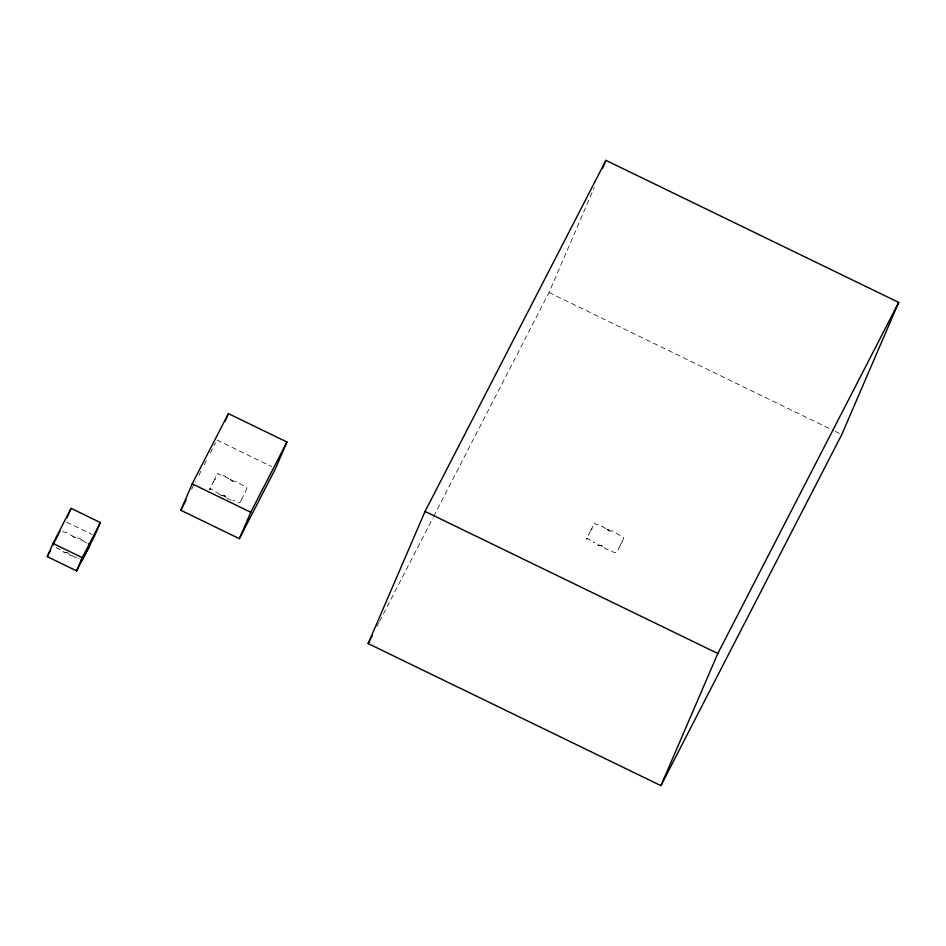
<?xml version="1.0" encoding="UTF-8"?>
<svg xmlns="http://www.w3.org/2000/svg" width="946" height="946" viewBox="0 0 946 946"><rect width="100%" height="100%" fill="white"/><g stroke="black" fill="none" stroke-linecap="round" stroke-linejoin="round"><path stroke-width="0.71" stroke-dasharray="4.73 3.55" d="M219.602 494.297A8.999 5.298 27.3 0 0 217.024 492.523L216.043 492.168A10.288 6.054 27.3 0 1 215.416 491.896L215.109 491.743A3.406 1.998 27.3 0 1 214.375 491.293L211.833 489.354A1.951 1.147 27.3 0 0 210.84 489.058L209.669 489.224L212.874 482.85M433.623 516.504L549.035 292.503L594.325 187.32M241.36 499.701L245.298 491.979M241.183 500.067C239.575 506.086 236.323 500.422 232.858 500.422M620.269 545.251L622.066 541.68M620.103 545.606C617.099 550.844 617.182 555.763 610.229 550.064C605.263 550.43 602.827 544.695 597.99 545.05M213.725 481.195L217.899 473.118L218.585 474.123A1.916 1.123 27.3 0 0 219.448 474.715L222.866 475.471M590.742 530.422L594.679 522.831L595.365 523.824A1.916 1.123 27.3 0 0 596.228 524.427L599.646 525.184A5.097 3.004 27.3 0 1 602.259 526.461M213.654 481.348L212.945 482.708M590.434 531.061L586.461 538.865L587.62 538.759A1.951 1.147 27.3 0 1 588.613 539.066L591.155 540.994A3.406 1.998 27.3 0 0 591.889 541.455L592.196 541.597A10.288 6.054 27.3 0 0 592.823 541.869L593.769 542.283M191.541 489.46L195.562 481.656M198.92 475.152L200.93 471.25M204.277 464.746L207.623 458.254M210.308 453.051L215.664 442.645M376.922 626.548L378.944 622.61M379.63 621.309L432.949 517.817M245.44 491.719L247.012 487.947L240.331 483.962A6.906 4.068 27.3 0 0 238.853 483.051L238.096 482.637A5.7 3.346 27.3 0 1 237.647 482.365L236.003 481.408A1.88 1.112 27.3 0 0 235.318 481.242L232.338 481.278L230.292 479.48A2.117 1.242 27.3 0 0 229.724 479.066L227.832 478.262A3.299 1.939 27.3 0 1 227.371 478.026L227.075 477.848A11.257 6.622 27.3 0 1 226.212 477.257L225.491 476.737M622.184 541.49L623.792 537.659L617.111 533.674A6.906 4.068 27.3 0 0 615.633 532.764L614.876 532.338A5.7 3.346 27.3 0 1 614.427 532.078L612.772 531.12A1.88 1.112 27.3 0 0 612.097 530.954L609.118 530.99L607.072 529.192A2.117 1.242 27.3 0 0 606.504 528.779L604.612 527.974A3.299 1.939 27.3 0 1 604.151 527.738L603.855 527.561A11.257 6.622 27.3 0 1 602.992 526.957L602.271 526.449M209.693 489.212L210.532 488.987L209.681 489.153M214.671 479.516L215.522 479.255M591.451 529.228L592.302 528.968M76.827 557.147L74.379 557.194L72.357 555.81M222.239 495.562L224.781 495.763L226.496 497.833M67.485 552.937L64.009 552.18M222.57 495.751L225.325 496.283M221.21 495.349L221.884 495.538M86.453 543.028L83.118 540.805M62.554 531.687L65.652 532.314A5.097 3.004 27.3 0 1 68.266 533.591L68.999 534.1A11.257 6.622 27.3 0 0 69.862 534.703L70.17 534.868A3.299 1.939 27.3 0 0 70.631 535.105L72.511 535.909A2.117 1.242 27.3 0 1 73.079 536.323L75.124 538.12L78.116 538.085A1.88 1.112 27.3 0 1 78.79 538.25L80.445 539.208A5.7 3.346 27.3 0 0 80.883 539.468L81.652 539.882M67.426 552.523L64.671 552.369A1.833 1.076 27.3 0 1 63.855 552.121L62.412 551.128A8.999 5.298 27.3 0 0 59.811 549.366M72.203 555.728L69.697 555.018L68.349 553.386M227.052 498.258L231.273 500.221M59.787 549.413L58.841 549.011A10.288 6.054 27.3 0 1 58.203 548.739L58.049 548.656M549.035 292.503L833.84 430.714M835.164 431.352L841.786 434.569M217.001 440.044L271.656 466.567M66.658 522.157L92.117 534.514M602.105 545.996L598.664 545.251A1.833 1.076 27.3 0 1 597.837 544.991L596.406 543.997A8.999 5.298 27.3 0 0 593.804 542.235M609.91 530.741L606.871 529.169L607.971 530.138M233.13 481.029L230.091 479.468L231.191 480.426M75.917 537.872L72.889 536.311L73.989 537.269M219.91 494.51L221.057 495.278A1.833 1.076 27.3 0 0 221.541 495.456M56.322 547.45L57.162 548.124A3.406 1.998 27.3 0 0 57.895 548.585M78.66 558.081L79.133 558.708M81.64 539.894A6.906 4.068 27.3 0 1 83.142 540.781M222.866 475.436A5.097 3.004 27.3 0 1 225.479 476.749M587.312 538.7L586.449 538.936L587.312 538.7M225.396 496.189L224.687 496.082L225.349 496.26M599.35 545.416L598.676 545.251L599.35 545.452M65.369 552.547L64.695 552.381L65.357 552.582M602.129 545.972L601.467 545.795L602.129 545.972M608.716 530.056L608.053 529.831L608.704 530.115M231.936 480.343L231.273 480.119L231.924 480.402"/><path stroke-width="1.42" d="M47.3 556.65L52.988 543.442L71.08 508.333L100.359 522.535L94.659 535.755L76.579 570.864L47.3 556.65L50.646 550.146M67.095 517.58L71.08 508.333M76.579 570.864L82.267 557.643L100.359 522.535M180.828 510.261L192.204 483.832L228.388 413.615L286.934 442.03L275.558 468.459L239.373 538.676L180.828 510.261L186.185 499.855M224.971 421.549L228.388 413.615M239.373 538.676L250.761 512.247L286.934 442.03M368.148 643.576L425.061 511.431L605.937 160.359L898.7 302.424L841.786 434.569L660.911 785.641L368.148 643.576L372.204 635.712M602.46 168.447L605.937 160.359M660.911 785.641L717.825 653.497L898.7 302.424M53.816 543.394L54.348 542.271M58.191 534.916L57.694 535.944M53.449 544.139L52.834 545.428M58.664 533.934L59.137 532.965M86.287 552.381L90.024 545.144L88.427 543.643M86.11 552.736L82.361 559.902L80.741 560.186M56.594 537.872L57.221 536.607M54.679 541.609L55.353 540.249M60.071 531.274L59.622 532.137M56.299 538.487L55.696 539.622M425.061 511.431L717.825 653.497M192.204 483.832L250.761 512.247M52.988 543.442L82.267 557.643"/></g></svg>
